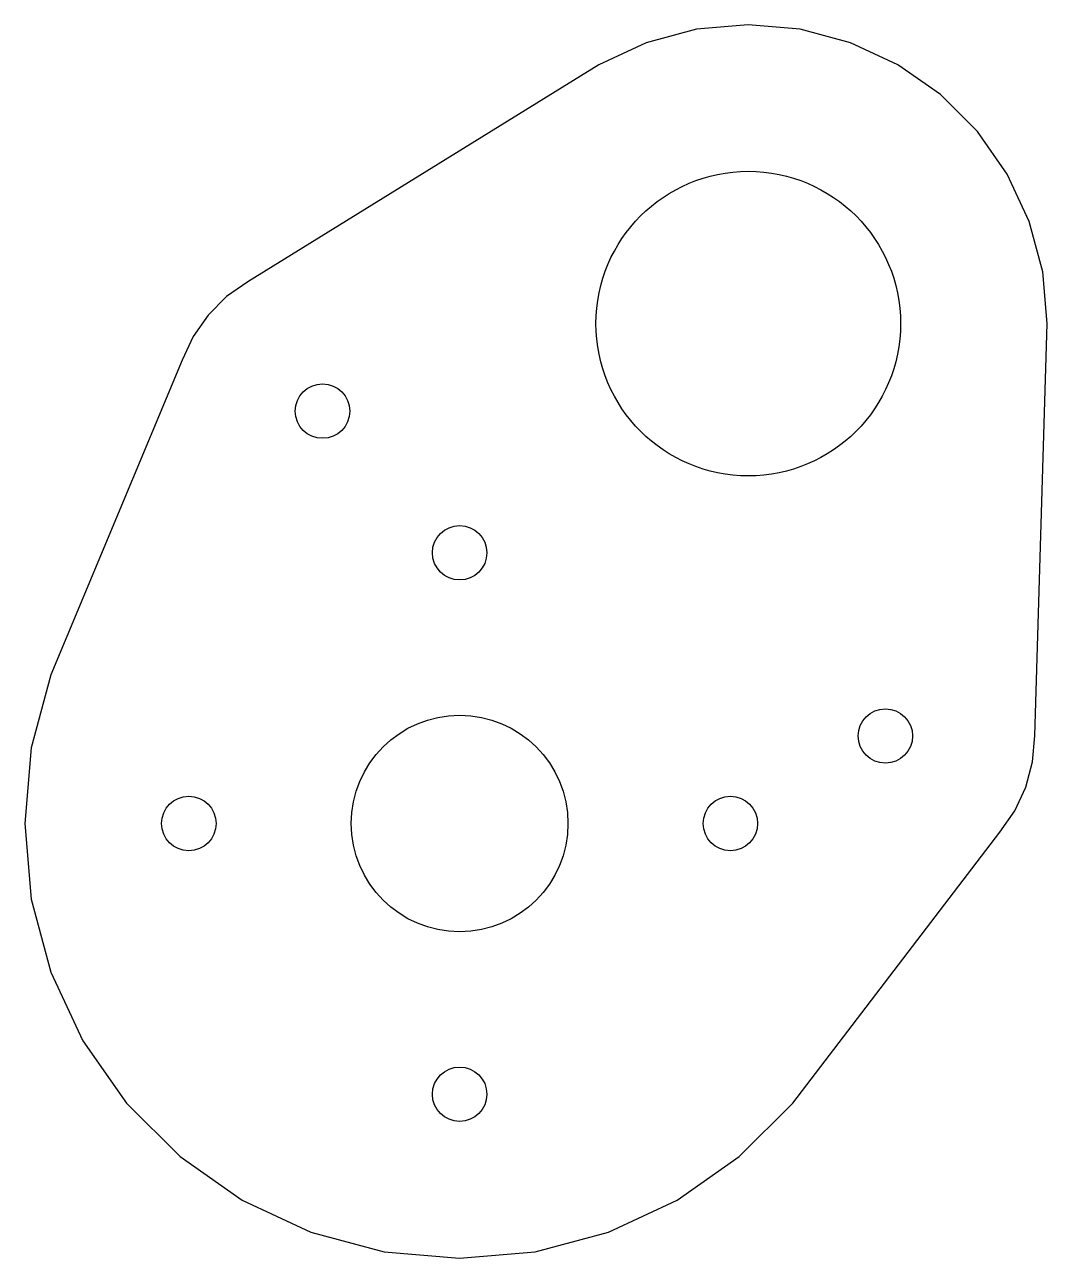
# Model space of a CAD drawing. Header units: inches. Extents: x -2.67 to 1.1, y -3.45 to 1.1.
import ezdxf

# ---------------------------------------------------------------- set-up
doc = ezdxf.new("R2010")
doc.units = ezdxf.units.IN

msp = doc.modelspace()

# ---------------------------------------------------------------- linework, layer by layer
msp.add_lwpolyline([(-2.67217, -1.84647), (-2.64777, -2.12537), (-2.57531, -2.39579), (-2.45699, -2.64953), (-2.29641, -2.87886), (-2.09845, -3.07682), (-1.86912, -3.2374), (-1.61538, -3.35572), (-1.34496, -3.42818), (-1.06606, -3.45258), (-0.78716, -3.42818), (-0.51674, -3.35572), (-0.263, -3.2374), (-0.03367, -3.07682), (0.16429, -2.87886), (0.92913, -1.87812), (0.98433, -1.79929), (1.025, -1.71206), (1.04991, -1.61911), (1.0583, -1.52324), (1.1042, 0), (1.08743, 0.19174), (1.03761, 0.37766), (0.95627, 0.5521), (0.84587, 0.70977), (0.70977, 0.84587), (0.5521, 0.95627), (0.37766, 1.03761), (0.19174, 1.08743), (0, 1.1042), (-0.19174, 1.08743), (-0.37766, 1.03761), (-0.5521, 0.95627), (-1.84831, 0.1549), (-1.92714, 0.0997), (-1.9952, 0.03165), (-2.05039, -0.04718), (-2.09107, -0.13441), (-2.57531, -1.29715), (-2.64777, -1.56757)], close=True)
for centre, radius in [((0, 0), 0.5625), ((-1.57226, -0.32324), 0.1005), ((-1.06606, -0.84647), 0.1005), ((-1.06606, -1.84647), 0.4), ((0.5062, -1.52324), 0.1005), ((-2.06606, -1.84647), 0.1005), ((-0.06606, -1.84647), 0.1005), ((-1.06606, -2.84647), 0.1005)]:
    msp.add_circle(centre, radius)

doc.saveas('drawing.dxf')
